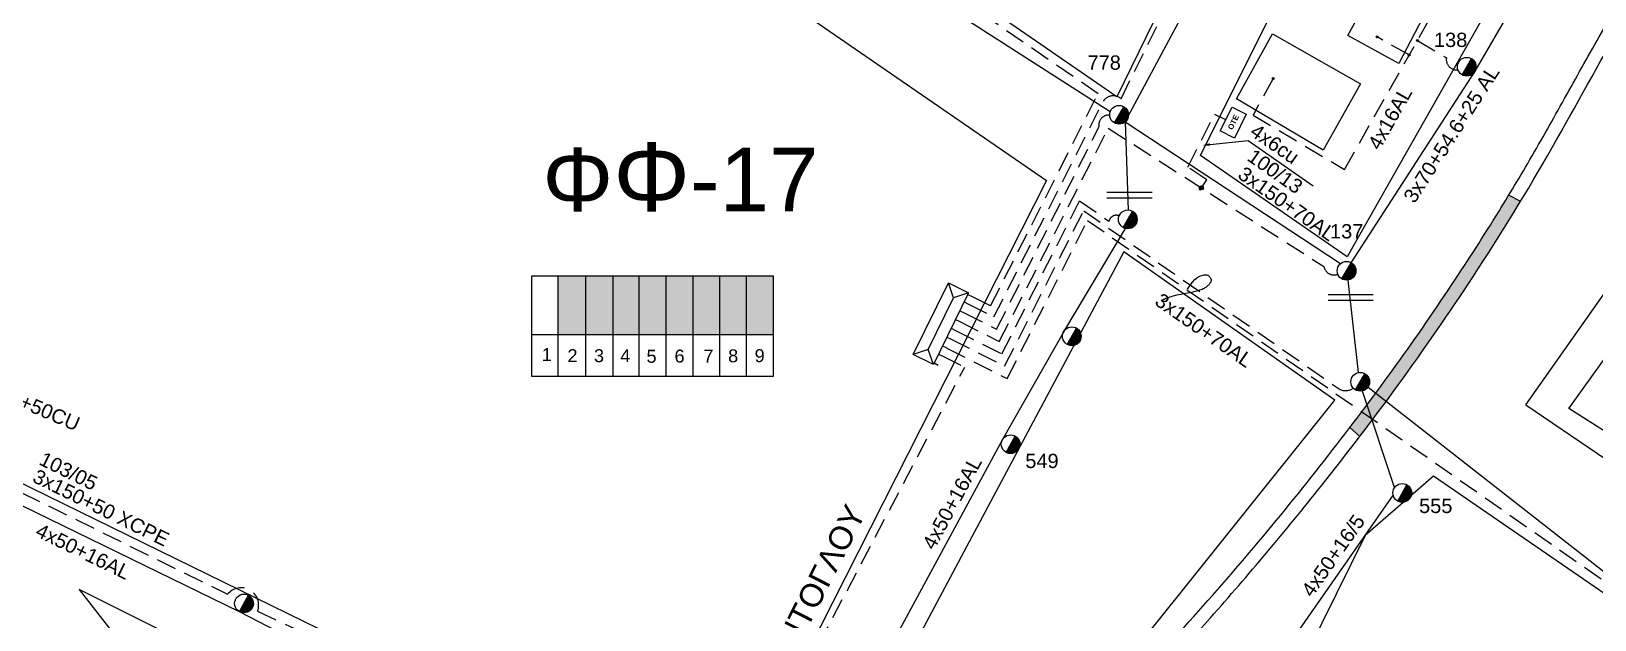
# Model space of a CAD drawing. Header units: millimetres. Extents: x 1091 to 3521, y 1177 to 2968.
# Drawn here: x 1620.9 to 1817.4, y 2780.3 to 2854.4 of the extents above; entities that cross this region are included whole.
import ezdxf
from ezdxf import colors
from ezdxf.entities.mleader import LeaderData, LeaderLine
from ezdxf.enums import TextEntityAlignment as Align
from ezdxf.math import Vec2, Vec3

# ---------------------------------------------------------------- set-up
doc = ezdxf.new("R2010")
doc.units = ezdxf.units.MM
doc.linetypes.add('DASHED', pattern=[19.05, 12.7, -6.35])
for name, color, linetype, lineweight in [('3x150+50+CPE', 7, 'DASHED', 30), ('4x50+16', 7, 'Continuous', 30), ('4x50+16_5', 7, 'Continuous', 30), ('Άγνωστα', 7, 'Continuous', 30), ('Γυμνά εναέρια ΧΤ και ΦΟΠ (3Φ)   4x50+16AL', 7, 'Continuous', 30), ('Καλώδια ΧΤ   3x150+70AL', 7, 'DASHED', 30), ('Καλώδια ΧΤ   3x150AL+50CU', 7, 'DASHED', 30), ('Συνεστραμμένα ΧΤ   3x70+54.6+25 AL', 7, 'SYN_LINE', 30), ('Υπόγεια Καλώδια Δικτύου ΧΤ   .04', 7, 'DASHED', 30), ('Υπόγεια καλώδια Παροχών ΧΤ   4x16AL', 7, 'DASHED', 30), ('Υπόγεια καλώδια Παροχών ΧΤ   4x50AL', 7, 'DASHED', 30), ('Υπόγεια καλώδια Παροχών ΧΤ   4x6', 7, 'DASHED', 30)]:
    doc.layers.add(name, color=color, linetype=linetype, lineweight=lineweight)
for name, color, linetype in [('Pillar OTE', 7, 'Continuous'), ('TEXT ΚΑΛΩΔΙΩΝ', 7, 'Continuous'), ('ΑΓΝΩΣΤΟ ΕΝΑΕΡΙΟ ΚΑΛΩΔΙΟ', 7, 'Continuous'), ('Στύλος ΦΜ', 7, 'Continuous'), ('Στύλος ΦΜ @ 1', 7, 'Continuous'), ('Συνδέσεις', 7, 'Continuous'), ('Τομή', 7, 'Continuous'), ('Υποσταθμός πόλεως', 7, 'Continuous'), ('Υπόβαθρο ΔΕΗ', 7, 'Continuous')]:
    doc.layers.add(name, color=color, linetype=linetype)
doc.styles.add('arial', font='arial.ttf')
doc.styles.get("Standard").update_dxf_attribs({"font": 'arial.ttf', "height": 1.8})
doc.linetypes.add('SYN_LINE', pattern='A,0.5,-0.0001,["/\\/\\/\\/",Standard,S=0.1,R=0,X=0,Y=-0.05],-0.25', length=0.7501)

# ---------------------------------------------------------------- blocks, each defined once
blk = doc.blocks.new('ΥΠΑΡΧΩΝ ΤΣΙΜΕΝΤΕΝΙΟΣ ΣΤΥΛΟΣ')
at = {"layer": 'Στύλος ΦΜ'}
blk.add_hatch(color=7, dxfattribs=at).paths.add_polyline_path([(-1.29, -2.28, 0.574793), (2.62, 0, 0.268822), (1.3, 2.27)])
at = {"layer": 'Στύλος ΦΜ', "color": 7}
blk.add_line((-1.29, -2.28), (1.3, 2.27), dxfattribs=at)
blk.add_circle((0, 0), 2.62, dxfattribs=at)
at = {"layer": 'Στύλος ΦΜ', "flags": 4}
for tag, p in [('ΑΡΙΘΜΟΣ', (-4.68, 8.05)), ('ΤΥΠΟΣ', (-4.91, 3.03))]:
    blk.add_attdef(tag, p, '', height=4, dxfattribs=at)
blk = doc.blocks.new('ΥΠΟΣΤΑΘΜΟΣ ΠΟΛΕΩΣ 9 ΑΝΑΧΩΡΗΣΕΩΝ')
at = {"layer": 'Υποσταθμός πόλεως', "ltscale": 40}
for p, q in [((-9.63, -2.82), (-9.63, -4)), ((-7.12, -2.82), (-7.12, -4)), ((-4.84, -2.82), (-4.84, -4)), ((-2.36, -2.82), (-2.36, -4)), ((0.09, -2.82), (0.09, -4)), ((2.55, -2.82), (2.55, -4)), ((5.02, -2.82), (5.02, -4)), ((7.48, -2.82), (7.48, -4)), ((9.61, -2.82), (9.61, -4))]:
    blk.add_line(p, q, dxfattribs=at)
blk.add_lwpolyline([(-10.02, 2.82), (10.02, 2.82), (10.02, -2.82), (-10.02, -2.82)], close=True, dxfattribs=at)
for points in [[(-7.21, 0), (-10.02, 2.82)], [(-10.02, -2.82), (-7.21, 0)], [(-7.21, 0), (7.21, 0)], [(7.21, 0), (10.02, 2.82)], [(10.02, -2.82), (7.21, 0)]]:
    blk.add_lwpolyline(points, dxfattribs=at)
at = {"layer": 'Υποσταθμός πόλεως', "linetype": 'SYN_LINE', "ltscale": 40, "flags": 1}
for tag, p in [('ΜΕΤΑΣΧΗΜΑΤΙΣΜΟΣ', (10.79, 1.71)), ('ΙΣΧΥΣ', (10.77, -1.08)), ('ΑΡΙΘΜΟΣ', (10.89, -3.8))]:
    blk.add_attdef(tag, p, '', height=1.8, dxfattribs=at)
blk = doc.blocks.new('_ΣΥΝΔΕΣΗ')
at = {"layer": 'Συνδέσεις', "linetype": 'SYN_LINE', "ltscale": 40}
blk.add_hatch(color=256, dxfattribs=at).paths.add_polyline_path([(0.5, -0.01, 1), (-0.5, -0.01, 1)])
at = {"layer": 'Συνδέσεις'}
blk.add_circle((0, -0.01), 0.5, dxfattribs=at)
blk = doc.blocks.new('ΤΟΜΗ')
at = {"layer": 'Τομή', "ltscale": 40}
for p, q in [((11.33, -0.65), (-11.4, -0.65)), ((11.33, -3.42), (-11.4, -3.42))]:
    blk.add_line(p, q, dxfattribs=at)
blk = doc.blocks.new('PILLAR ΟΤΕ')
at = {"layer": 'Pillar OTE', "ltscale": 40}
blk.add_lwpolyline([(-3.31, 2.02), (3.39, 2.02), (3.39, -1.99), (-3.31, -1.99)], close=True, dxfattribs=at)
at = {"layer": 'Pillar OTE', "insert": (-1.81, 0.71), "char_height": 1.3575, "width": 109.961, "attachment_point": 1}
blk.add_mtext('{\\fArial|b1|i0|c161|p34;OTE}', dxfattribs=at)
blk = doc.blocks.new('TSONTA XT1')
at = {"ltscale": 40}
h = blk.add_hatch(color=256, dxfattribs=at)
h.dxf.hatch_style = 1
h.paths.add_polyline_path([(595.96, 2487.66), (597.07, 2488.77), (595.96, 2489.87), (594.85, 2488.77)])
blk.add_lwpolyline([(594.85, 2488.77), (595.96, 2489.87), (597.07, 2488.77), (595.96, 2487.66)], close=True, dxfattribs=at)

msp = doc.modelspace()

# ---------------------------------------------------------------- hatches: boundary and pattern name
at = {"layer": 'Καλώδια ΧΤ   3x150AL+50CU', "linetype": 'DASHED', "lineweight": -3, "ltscale": 0.2}
h = msp.add_hatch(color=1, dxfattribs=at)
h.dxf.hatch_style = 1
h.paths.add_polyline_path([(1690.56, 2823.58), (1687.12, 2823.58), (1687.12, 2816.22), (1690.56, 2816.21)])
h = msp.add_hatch(color=27, dxfattribs=at)
h.dxf.hatch_style = 1
h.paths.add_polyline_path([(1690.56, 2816.21), (1694, 2816.21), (1694, 2823.58), (1690.56, 2823.58)])
h = msp.add_hatch(color=2, dxfattribs=at)
h.dxf.hatch_style = 1
h.paths.add_polyline_path([(1697.29, 2823.58), (1694, 2823.58), (1694, 2816.21), (1697.29, 2816.21)])
h = msp.add_hatch(color=85, dxfattribs=at)
h.dxf.hatch_style = 1
h.paths.add_polyline_path([(1697.29, 2816.21), (1700.68, 2816.2), (1700.68, 2823.57), (1697.29, 2823.58)])
h = msp.add_hatch(color=5, dxfattribs=at)
h.dxf.hatch_style = 1
h.paths.add_polyline_path([(1700.68, 2816.2), (1704.08, 2816.2), (1704.08, 2823.57), (1700.68, 2823.57)])
h = msp.add_hatch(color=173, dxfattribs=at)
h.dxf.hatch_style = 1
h.paths.add_polyline_path([(1704.02, 2816.2), (1707.41, 2816.2), (1707.41, 2823.57), (1704.02, 2823.57)])
h = msp.add_hatch(color=151, dxfattribs=at)
h.dxf.hatch_style = 1
h.paths.add_polyline_path([(1707.35, 2816.2), (1710.75, 2816.2), (1710.75, 2823.57), (1707.35, 2823.57)])
h = msp.add_hatch(color=30, dxfattribs=at)
h.dxf.hatch_style = 1
h.paths.add_polyline_path([(1710.74, 2816.2), (1714.14, 2816.2), (1714.14, 2823.57), (1710.74, 2823.57)])
at = {"layer": 'Υπόβαθρο ΔΕΗ', "lineweight": -3, "ltscale": 0.1}
h = msp.add_hatch(color=256, dxfattribs=at)
h.dxf.hatch_style = 1
edge = h.paths.add_edge_path()
edge.add_spline(control_points=[(1537.41, 2549.21), (1537.63, 2549.51), (1540.34, 2553.11), (1545.72, 2560.4), (1552.44, 2569.92), (1556.97, 2575.9), (1558.76, 2578.25)], knot_values=[260.98887, 260.98887, 260.98887, 260.98887, 262.113706, 274.518577, 288.177921, 297.038871, 297.038871, 297.038871, 297.038871], degree=3, periodic=0)
edge.add_line((1558.76, 2578.25), (1557.49, 2579.35))
edge.add_spline(control_points=[(1557.49, 2579.35), (1557.35, 2579.17), (1557.22, 2578.98), (1555.84, 2577.18), (1554.6, 2575.54), (1552.15, 2572.26), (1550.94, 2570.6), (1547.84, 2566.31), (1545.96, 2563.67), (1542.57, 2558.96), (1541.05, 2556.89), (1538.39, 2553.3), (1537.25, 2551.78), (1536.11, 2550.26)], knot_values=[261.050003, 261.050003, 261.050003, 261.050003, 261.732834, 261.732834, 267.859852, 267.859852, 273.986871, 273.986871, 283.703429, 283.703429, 291.439526, 291.439526, 297.142348, 297.142348, 297.142348, 297.142348], degree=3, periodic=0)
edge.add_line((1536.11, 2550.26), (1537.41, 2549.21))
edge = h.paths.add_edge_path()
edge.add_spline(control_points=[(1580.64, 2606.16), (1581.29, 2606.94), (1584.02, 2610.2), (1589.5, 2616.9), (1594.8, 2622.82), (1597.93, 2626.33), (1598.13, 2626.55)], knot_values=[332.50931, 332.50931, 332.50931, 332.50931, 335.550703, 345.259731, 358.48712, 359.372362, 359.372362, 359.372362, 359.372362], degree=3, periodic=0)
edge.add_spline(control_points=[(1598.13, 2626.55), (1600.08, 2628.74), (1602.02, 2630.93), (1603.98, 2633.1)], knot_values=[359.372362, 359.372362, 359.372362, 359.372362, 368.154974, 368.154974, 368.154974, 368.154974], degree=3, periodic=0)
edge.add_line((1603.98, 2633.1), (1602.91, 2634.4))
edge.add_spline(control_points=[(1602.91, 2634.4), (1602.29, 2633.71), (1601.67, 2633.03), (1599.69, 2630.81), (1598.32, 2629.28), (1596.96, 2627.75)], knot_values=[359.492505, 359.492505, 359.492505, 359.492505, 362.259038, 362.259038, 368.403252, 368.403252, 368.403252, 368.403252], degree=3, periodic=0)
edge.add_spline(control_points=[(1596.96, 2627.75), (1596.88, 2627.65), (1596.79, 2627.56), (1595.26, 2625.84), (1593.81, 2624.22), (1591.22, 2621.29), (1590.07, 2619.99), (1587.8, 2617.36), (1586.68, 2616.03), (1584.05, 2612.87), (1582.54, 2611.04), (1580.5, 2608.59), (1579.97, 2607.95), (1579.44, 2607.32)], knot_values=[332.62243, 332.62243, 332.62243, 332.62243, 333.004816, 333.004816, 339.531417, 339.531417, 344.713491, 344.713491, 349.895565, 349.895565, 357.003007, 357.003007, 359.492505, 359.492505, 359.492505, 359.492505], degree=3, periodic=0)
edge.add_line((1579.44, 2607.32), (1580.64, 2606.16))
edge = h.paths.add_edge_path()
edge.add_spline(control_points=[(1742.07, 2753.73), (1746.92, 2758.08), (1751.74, 2762.46), (1756.36, 2767.04)], knot_values=[551.674484, 551.674484, 551.674484, 551.674484, 571.199355, 571.199355, 571.199355, 571.199355], degree=3, periodic=0)
edge.add_spline(control_points=[(1756.36, 2767.04), (1756.38, 2767.06), (1758.22, 2768.88), (1760.04, 2770.74), (1761.81, 2772.6)], knot_values=[571.199355, 571.199355, 571.199355, 571.199355, 571.281656, 578.987754, 578.987754, 578.987754, 578.987754], degree=3, periodic=0)
edge.add_spline(control_points=[(1761.81, 2772.6), (1762.62, 2773.46), (1763.43, 2774.32), (1764.23, 2775.19)], knot_values=[578.987754, 578.987754, 578.987754, 578.987754, 582.527531, 582.527531, 582.527531, 582.527531], degree=3, periodic=0)
edge.add_line((1764.23, 2775.19), (1763.09, 2776.42))
edge.add_spline(control_points=[(1763.09, 2776.42), (1762.27, 2775.53), (1761.44, 2774.64), (1760.6, 2773.76)], knot_values=[579.000974, 579.000974, 579.000974, 579.000974, 582.663195, 582.663195, 582.663195, 582.663195], degree=3, periodic=0)
edge.add_spline(control_points=[(1760.6, 2773.76), (1760.38, 2773.53), (1760.16, 2773.3), (1757.94, 2770.97), (1755.91, 2768.92), (1753.33, 2766.4), (1752.81, 2765.91), (1752.3, 2765.41)], knot_values=[567.142828, 567.142828, 567.142828, 567.142828, 568.110213, 568.110213, 576.851211, 576.851211, 579.000974, 579.000974, 579.000974, 579.000974], degree=3, periodic=0)
edge.add_spline(control_points=[(1752.3, 2765.41), (1750.2, 2763.4), (1748.07, 2761.42), (1743.24, 2757.01), (1740.52, 2754.58), (1736.77, 2751.21), (1735.72, 2750.27), (1734.68, 2749.33)], knot_values=[543.23113, 543.23113, 543.23113, 543.23113, 552.002269, 552.002269, 562.923172, 562.923172, 567.142828, 567.142828, 567.142828, 567.142828], degree=3, periodic=0)
edge.add_line((1734.68, 2749.33), (1735.72, 2748.03))
edge.add_spline(control_points=[(1735.72, 2748.03), (1737.12, 2749.27), (1739.23, 2751.18), (1741.35, 2753.08), (1742.07, 2753.73)], knot_values=[543.137533, 543.137533, 543.137533, 543.137533, 548.757021, 551.674464, 551.674464, 551.674464, 551.674464], degree=3, periodic=0)
edge.add_spline(control_points=[(1742.07, 2753.73), (1742.07, 2753.73), (1742.07, 2753.73), (1742.07, 2753.73)], knot_values=[551.674464, 551.674464, 551.674464, 551.674464, 551.674484, 551.674484, 551.674484, 551.674484], degree=3, periodic=0)
edge = h.paths.add_edge_path()
edge.add_spline(control_points=[(1797.62, 2816.77), (1799.16, 2819.01), (1802.26, 2823.61), (1805.23, 2828.29), (1806.72, 2830.69)], knot_values=[635.891223, 635.891223, 635.891223, 635.891223, 644.044754, 652.524779, 652.524779, 652.524779, 652.524779], degree=3, periodic=0)
edge.add_spline(control_points=[(1806.72, 2830.69), (1806.74, 2830.72), (1806.75, 2830.75), (1806.77, 2830.78)], knot_values=[652.524779, 652.524779, 652.524779, 652.524779, 652.626047, 652.626047, 652.626047, 652.626047], degree=3, periodic=0)
edge.add_spline(control_points=[(1806.77, 2830.78), (1807.22, 2831.5), (1807.66, 2832.23), (1808.1, 2832.96)], knot_values=[652.626047, 652.626047, 652.626047, 652.626047, 655.179142, 655.179142, 655.179142, 655.179142], degree=3, periodic=0)
edge.add_line((1808.1, 2832.96), (1806.62, 2833.74))
edge.add_spline(control_points=[(1806.62, 2833.74), (1806.22, 2833.07), (1805.81, 2832.4), (1805.4, 2831.74)], knot_values=[652.722274, 652.722274, 652.722274, 652.722274, 655.080982, 655.080982, 655.080982, 655.080982], degree=3, periodic=0)
edge.add_spline(control_points=[(1805.35, 2831.66), (1803.45, 2828.56), (1801.49, 2825.51), (1798.41, 2820.89), (1797.33, 2819.3), (1796.25, 2817.72)], knot_values=[635.895337, 635.895337, 635.895337, 635.895337, 646.850294, 646.850294, 652.628958, 652.628958, 652.628958, 652.628958], degree=3, periodic=0)
edge.add_spline(control_points=[(1796.25, 2817.72), (1793.91, 2814.34), (1791.51, 2811), (1789.05, 2807.7)], knot_values=[623.496411, 623.496411, 623.496411, 623.496411, 635.895317, 635.895317, 635.895317, 635.895317], degree=3, periodic=0)
edge.add_spline(control_points=[(1789.05, 2807.7), (1788.25, 2806.62), (1787.44, 2805.55), (1786.63, 2804.49)], knot_values=[619.46154, 619.46154, 619.46154, 619.46154, 623.496411, 623.496411, 623.496411, 623.496411], degree=3, periodic=0)
edge.add_line((1786.63, 2804.49), (1787.88, 2803.37))
edge.add_spline(control_points=[(1787.88, 2803.37), (1788.7, 2804.45), (1789.52, 2805.54), (1790.33, 2806.63)], knot_values=[619.321416, 619.321416, 619.321416, 619.321416, 623.404559, 623.404559, 623.404559, 623.404559], degree=3, periodic=0)
edge.add_spline(control_points=[(1790.33, 2806.63), (1791.15, 2807.72), (1793.62, 2811.08), (1796.03, 2814.47), (1797.62, 2816.77)], knot_values=[623.404559, 623.404559, 623.404559, 623.404559, 627.502698, 635.891223, 635.891223, 635.891223, 635.891223], degree=3, periodic=0)

# ---------------------------------------------------------------- linework, layer by layer
at = {"layer": '3x150+50+CPE', "color": 7, "lineweight": -3, "ltscale": 0.2}
msp.add_lwpolyline([(1602.99, 2807.12), (1605.23, 2806.11), (1604.92, 2803.51), (1608.16, 2801.91, -0.552409), (1612.76, 2799.71), (1645.54, 2783.53, -0.859836), (1649.3, 2781.39), (1667.22, 2773.09, -0.431826), (1675.42, 2768.66, 4.775184)], format="xyb", dxfattribs=at)
at = {"layer": '4x50+16', "color": 2, "lineweight": -3, "ltscale": 0.1}
msp.add_lwpolyline([(1756.51, 2844.23), (1723.25, 2865.55)], dxfattribs=at)
at = {"layer": '4x50+16_5', "color": 27, "lineweight": -3, "ltscale": 0.1}
msp.add_lwpolyline([(1792.07, 2796.06), (1778.74, 2776.93), (1766.31, 2751.31), (1752.01, 2722.12)], dxfattribs=at)
at = {"layer": 'Pillar OTE', "lineweight": -3, "ltscale": 40}
for points in [[(1683.79, 2810.94), (1683.79, 2823.58), (1714.12, 2823.57), (1714.12, 2810.91), (1683.79, 2810.94)], [(1687.12, 2810.93), (1687.12, 2823.58)], [(1690.56, 2810.93), (1690.56, 2823.58)], [(1694, 2810.93), (1694, 2823.58)], [(1697.29, 2810.92), (1697.29, 2823.58)], [(1700.68, 2810.92), (1700.68, 2823.57)], [(1704.08, 2810.92), (1704.08, 2823.57)], [(1707.41, 2810.91), (1707.41, 2823.57)], [(1710.8, 2810.91), (1710.8, 2823.57)], [(1683.79, 2816.22), (1714.12, 2816.19)]]:
    msp.add_lwpolyline(points, dxfattribs=at)
at = {"layer": 'Άγνωστα', "lineweight": -3}
msp.add_lwpolyline([(1766.21, 2821.89), (1766.54, 2822.41), (1766.85, 2822.81), (1767.14, 2823.12), (1767.4, 2823.34), (1767.64, 2823.49), (1767.85, 2823.59), (1768.04, 2823.65), (1768.2, 2823.68), (1768.34, 2823.7), (1768.46, 2823.71), (1768.56, 2823.71), (1768.65, 2823.7), (1768.72, 2823.69), (1768.78, 2823.66), (1768.83, 2823.63), (1768.89, 2823.58), (1768.94, 2823.54), (1768.99, 2823.48), (1769.04, 2823.42), (1769.09, 2823.36), (1769.13, 2823.29), (1769.16, 2823.23), (1769.18, 2823.16), (1769.19, 2823.09), (1769.2, 2823.01), (1769.19, 2822.94), (1769.17, 2822.87), (1769.14, 2822.8), (1769.1, 2822.73), (1769.05, 2822.65), (1769, 2822.58), (1768.93, 2822.51), (1768.87, 2822.43), (1768.79, 2822.36), (1768.71, 2822.29), (1768.62, 2822.22), (1768.52, 2822.14), (1768.42, 2822.08), (1768.3, 2822.01), (1768.18, 2821.94), (1768.05, 2821.88), (1767.9, 2821.82), (1767.75, 2821.77), (1767.58, 2821.71), (1767.4, 2821.66), (1767.2, 2821.61), (1766.98, 2821.56), (1766.75, 2821.51), (1766.5, 2821.46), (1766.24, 2821.41), (1765.96, 2821.36), (1765.68, 2821.31), (1765.4, 2821.25), (1765.13, 2821.2), (1764.86, 2821.14), (1764.61, 2821.08), (1764.38, 2821.02), (1764.16, 2820.96), (1763.97, 2820.89), (1763.79, 2820.83), (1763.64, 2820.77), (1763.5, 2820.72), (1763.39, 2820.67), (1763.29, 2820.62), (1763.22, 2820.59), (1763.16, 2820.57), (1763.12, 2820.55), (1763.09, 2820.54), (1763.07, 2820.53), (1763.06, 2820.52), (1763.06, 2820.52), (1763.06, 2820.52), (1763.06, 2820.52), (1763.06, 2820.52), (1763.06, 2820.52), (1763.06, 2820.52), (1763.06, 2820.52), (1763.06, 2820.52), (1763.06, 2820.52), (1763.06, 2820.52)], dxfattribs=at)
at = {"layer": 'ΑΓΝΩΣΤΟ ΕΝΑΕΡΙΟ ΚΑΛΩΔΙΟ', "color": 2, "lineweight": -3, "ltscale": 0.1}
for points in [[(1758.4, 2842.95), (1758.76, 2831.86)], [(1758.4, 2842.95), (1785.46, 2825.12)]]:
    msp.add_lwpolyline(points, dxfattribs=at)
at = {"layer": 'ΑΓΝΩΣΤΟ ΕΝΑΕΡΙΟ ΚΑΛΩΔΙΟ', "color": 27, "lineweight": -3, "ltscale": 0.1}
for points in [[(1786.39, 2823.06), (1787.68, 2811.41)], [(1788.2, 2809.11), (1792.23, 2796.9)], [(1788.92, 2809.6), (1829.55, 2777.81)]]:
    msp.add_lwpolyline(points, dxfattribs=at)
at = {"layer": 'Γυμνά εναέρια ΧΤ και ΦΟΠ (3Φ)   4x50+16AL', "color": 2, "lineweight": -3, "ltscale": 0.1}
msp.add_lwpolyline([(1758.4, 2842.95), (1770.91, 2866.37), (1782.23, 2889.22), (1792.3, 2912.76)], dxfattribs=at)
at = {"layer": 'Γυμνά εναέρια ΧΤ και ΦΟΠ (3Φ)   4x50+16AL', "color": 1, "lineweight": -3, "ltscale": 0.1}
msp.add_lwpolyline([(1708.07, 2747.12), (1728.72, 2776.65), (1742.99, 2803.03), (1750.79, 2816.77), (1758.43, 2829.54)], dxfattribs=at)
at = {"layer": 'Γυμνά εναέρια ΧΤ και ΦΟΠ (3Φ)   4x50+16AL', "color": 173, "lineweight": -3, "ltscale": 0.1}
msp.add_lwpolyline([(1593.19, 2808.81), (1609.48, 2799.64), (1647.01, 2781.36), (1669.74, 2769.59), (1706.71, 2746.99)], dxfattribs=at)
at = {"layer": 'Καλώδια ΧΤ   3x150+70AL', "color": 85, "lineweight": -3, "ltscale": 0.2}
msp.add_lwpolyline([(1742.56, 2815.31), (1756.27, 2842.16), (1783.38, 2824.75, 0.470047), (1785.12, 2823.79)], format="xyb", dxfattribs=at)
at = {"layer": 'Καλώδια ΧΤ   3x150+70AL', "color": 27, "lineweight": -3, "ltscale": 0.2}
for points in [[(1743.23, 2812.22), (1753.18, 2831.78)], [(1753.18, 2831.78), (1785.43, 2809.27)], [(1736.51, 2815.63), (1743.23, 2812.22)]]:
    msp.add_lwpolyline(points, dxfattribs=at)
at = {"layer": 'Καλώδια ΧΤ   3x150+70AL', "color": 5, "lineweight": -3, "ltscale": 0.2}
for points in [[(1743.56, 2810.66), (1753.65, 2830.56)], [(1735.96, 2814.51), (1743.56, 2810.66)]]:
    msp.add_lwpolyline(points, dxfattribs=at)
msp.add_lwpolyline([(1753.65, 2830.56), (1828.1, 2778.6, 0.708396), (1829.06, 2777.14, -13.853766)], format="xyb", dxfattribs=at)
at = {"layer": 'Καλώδια ΧΤ   3x150+70AL', "color": 85, "lineweight": -3, "ltscale": 0.2}
msp.add_lwpolyline([(1737.59, 2817.83), (1742.56, 2815.31)], dxfattribs=at)
at = {"layer": 'Καλώδια ΧΤ   3x150+70AL', "color": 27, "lineweight": -3, "ltscale": 0.2}
msp.add_arc((1786.08, 2810.96), 1.81, 248.8271, 303.6822, dxfattribs=at)
at = {"layer": 'Καλώδια ΧΤ   3x150AL+50CU', "color": 151, "lineweight": -3, "ltscale": 0.2}
msp.add_lwpolyline([(1741.89, 2818.41), (1755.55, 2845.4, -0.493597), (1757.87, 2845.86), (1767.69, 2865.74, -0.30253), (1769.67, 2869.83), (1779.04, 2888.94, -0.386879), (1780.75, 2892.32), (1790.51, 2912.11, -0.540867), (1791.54, 2913.82)], format="xyb", dxfattribs=at)
at = {"layer": 'Καλώδια ΧΤ   3x150AL+50CU', "color": 30, "lineweight": -3, "ltscale": 0.2}
for points in [[(1754.98, 2846.49), (1726.66, 2866.03)], [(1741.47, 2819.82), (1754.98, 2846.49)], [(1739.15, 2820.99), (1741.47, 2819.82)]]:
    msp.add_lwpolyline(points, dxfattribs=at)
at = {"layer": 'Καλώδια ΧΤ   3x150AL+50CU', "color": 2, "lineweight": -3, "ltscale": 0.2}
msp.add_lwpolyline([(1742.22, 2816.86), (1755.11, 2842.35, -0.529908), (1756.45, 2843.78)], format="xyb", dxfattribs=at)
at = {"layer": 'Καλώδια ΧΤ   3x150AL+50CU', "color": 1, "lineweight": -3, "ltscale": 0.2}
for points in [[(1742.89, 2813.76), (1752.65, 2833.03)], [(1752.65, 2833.03), (1756.35, 2830.46)], [(1737.05, 2816.72), (1742.89, 2813.76)]]:
    msp.add_lwpolyline(points, dxfattribs=at)
at = {"layer": 'Καλώδια ΧΤ   3x150AL+50CU', "color": 2, "lineweight": -3, "ltscale": 0.2}
msp.add_lwpolyline([(1738.14, 2818.93), (1742.22, 2816.86)], dxfattribs=at)
at = {"layer": 'Καλώδια ΧΤ   3x150AL+50CU', "color": 151, "lineweight": -3, "ltscale": 0.2}
msp.add_lwpolyline([(1738.68, 2820.04), (1741.89, 2818.41)], dxfattribs=at)
at = {"layer": 'Καλώδια ΧΤ   3x150AL+50CU', "color": 173, "lineweight": -3, "ltscale": 0.2}
msp.add_lwpolyline([(1735.45, 2813.49), (1738.21, 2812.09)], dxfattribs=at)
msp.add_lwpolyline([(1671.38, 2771.14, -0.641866), (1672.96, 2769.77), (1707.87, 2753.44), (1718.23, 2773.68, -0.456726), (1719.87, 2777.24), (1738.21, 2812.09)], format="xyb", dxfattribs=at)
at = {"layer": 'Καλώδια ΧΤ   3x150AL+50CU', "color": 1, "lineweight": -3, "ltscale": 0.2}
msp.add_arc((1757.29, 2830.24), 0.967, 69.121, 166.9378, dxfattribs=at)
at = {"layer": 'Συνεστραμμένα ΧΤ   3x70+54.6+25 AL', "color": 85, "lineweight": -3, "ltscale": 15}
msp.add_lwpolyline([(1786.81, 2825.24), (1802.38, 2849.35), (1818.86, 2877.68)], dxfattribs=at)
at = {"layer": 'Υπόβαθρο ΔΕΗ', "lineweight": -3, "ltscale": 0.1}
for points in [[(1726.26, 2867.57), (1753.56, 2928.25), (1790.36, 2913.71), (1757.33, 2846.12), (1726.26, 2867.57)], [(1808.76, 2807.36), (1838.09, 2849.01), (1937.61, 2782.52)], [(1806.62, 2833.74), (1808.1, 2832.96)], [(1808.76, 2807.36), (1909.43, 2738.96)], [(1786.63, 2804.49), (1787.88, 2803.37)]]:
    msp.add_lwpolyline(points, dxfattribs=at)
for points in [[(1594.73, 2809.66), (1598.51, 2872.21), (1634.27, 2914.27), (1748.5, 2835.58), (1707.42, 2754.48)], [(1767.86, 2838.71), (1790.02, 2883.16), (1810.68, 2869.03), (1786.29, 2825.99)], [(1792.8, 2850.3), (1786.4, 2853.83), (1797.22, 2873.51), (1803.15, 2870.18)], [(1776.93, 2854.04), (1787.99, 2847.75), (1783.28, 2839.38), (1772.4, 2845.85)], [(1814.18, 2806.92), (1841.17, 2844.48), (1845.99, 2841.09), (1819.31, 2803.64)], [(1726.4, 2744.19), (1757.35, 2773.69), (1784.73, 2807.96), (1758.22, 2826.62), (1716.96, 2749.18)], [(1626.87, 2784.12), (1663.93, 2736.45), (1689.47, 2749.21), (1689.73, 2752.74)]]:
    msp.add_lwpolyline(points, close=True, dxfattribs=at)
msp.add_lwpolyline([(1796.36, 2733.19), (1822.1, 2781.26), (1797.16, 2798.39), (1788.55, 2790.93), (1757.71, 2728.51), (1764.02, 2725.5, -0.208352), (1796.36, 2733.19, 31.866495)], format="xyb", dxfattribs=at)
msp.add_open_spline([(1335.62, 2395.81), (1336.34, 2395.82), (1337.06, 2395.82), (1339.21, 2395.84), (1340.64, 2395.87), (1343.27, 2395.99), (1344.48, 2396.09), (1346.9, 2396.36), (1348.11, 2396.54), (1351.72, 2397.19), (1354.12, 2397.77), (1358.13, 2398.94), (1359.76, 2399.47), (1362.99, 2400.61), (1364.6, 2401.22), (1367.63, 2402.41), (1369.06, 2402.97), (1371.9, 2404.12), (1373.31, 2404.7), (1376.69, 2406.13), (1378.64, 2407), (1382.85, 2408.99), (1385.09, 2410.14), (1389.15, 2412.33), (1390.97, 2413.35), (1394.59, 2415.42), (1396.39, 2416.48), (1400.22, 2418.81), (1402.25, 2420.1), (1406.26, 2422.75), (1408.24, 2424.12), (1413.14, 2427.59), (1416.05, 2429.72), (1420.99, 2433.36), (1423.02, 2434.88), (1427.09, 2437.9), (1429.12, 2439.41), (1434.15, 2443.21), (1437.14, 2445.51), (1444.06, 2451.04), (1447.96, 2454.32), (1453.69, 2459.41), (1455.6, 2461.15), (1459.36, 2464.68), (1461.23, 2466.47), (1464.92, 2470.03), (1466.74, 2471.79), (1470.4, 2475.3), (1472.23, 2477.04), (1477.73, 2482.27), (1481.39, 2485.75), (1488.55, 2492.85), (1492.05, 2496.47), (1496.91, 2501.86), (1498.38, 2503.55), (1501.26, 2506.97), (1502.68, 2508.7), (1505.81, 2512.59), (1507.52, 2514.75), (1510.54, 2518.5), (1511.83, 2520.09), (1514.44, 2523.25), (1515.75, 2524.82), (1519.68, 2529.52), (1522.3, 2532.64), (1527.41, 2538.95), (1529.93, 2542.15), (1534.8, 2548.51), (1537.17, 2551.66), (1541.05, 2556.89), (1542.57, 2558.96), (1545.96, 2563.67), (1547.84, 2566.31), (1550.94, 2570.6), (1552.15, 2572.26), (1554.6, 2575.54), (1555.84, 2577.18), (1558.42, 2580.57), (1559.76, 2582.33), (1562.59, 2586.05), (1564.07, 2588.03), (1567.05, 2591.99), (1568.55, 2593.97), (1571.26, 2597.43), (1572.46, 2598.92), (1574.88, 2601.87), (1576.1, 2603.33), (1578.56, 2606.27), (1579.8, 2607.75), (1582.54, 2611.04), (1584.05, 2612.87), (1586.68, 2616.03), (1587.8, 2617.36), (1590.07, 2619.99), (1591.22, 2621.29), (1593.81, 2624.22), (1595.26, 2625.84), (1598.15, 2629.09), (1599.6, 2630.72), (1603.17, 2634.7), (1605.3, 2637.05), (1609.65, 2641.68), (1611.86, 2643.97), (1616.26, 2648.34), (1618.44, 2650.44), (1622.85, 2654.49), (1625.07, 2656.45), (1629.56, 2660.29), (1631.83, 2662.18), (1635.63, 2665.38), (1637.18, 2666.68), (1641.77, 2670.66), (1644.77, 2673.39), (1649.56, 2677.8), (1651.36, 2679.46), (1654.94, 2682.79), (1656.73, 2684.46), (1660.28, 2687.82), (1662.05, 2689.52), (1665.18, 2692.45), (1666.52, 2693.69), (1669.26, 2696.12), (1670.64, 2697.32), (1674.84, 2700.86), (1677.68, 2703.15), (1683.03, 2707.36), (1685.53, 2709.3), (1693, 2715.11), (1697.95, 2719.01), (1705.34, 2724.87), (1707.79, 2726.82), (1712.69, 2730.71), (1715.12, 2732.67), (1719.85, 2736.52), (1722.14, 2738.41), (1728.94, 2744.18), (1733.37, 2748.16), (1740.52, 2754.58), (1743.24, 2757.01), (1748.6, 2761.91), (1751.25, 2764.38), (1755.91, 2768.92), (1757.94, 2770.97), (1761.94, 2775.16), (1763.91, 2777.29), (1769.01, 2782.94), (1772.1, 2786.49), (1778.15, 2793.7), (1781.11, 2797.36), (1789.42, 2808.02), (1794.6, 2815.15), (1801.5, 2825.53), (1803.47, 2828.61), (1806.9, 2834.17), (1808.38, 2836.64), (1811.3, 2841.69), (1812.73, 2844.27), (1815.62, 2849.45), (1817.06, 2852.05), (1819.5, 2856.28), (1820.48, 2857.91), (1822.45, 2861.14), (1823.46, 2862.74), (1826.07, 2866.84), (1827.69, 2869.31), (1830.94, 2874.25), (1832.57, 2876.71), (1836.34, 2882.38), (1838.47, 2885.59), (1842.73, 2892.02), (1844.86, 2895.24), (1848.41, 2900.62), (1849.83, 2902.78), (1852.69, 2907.1), (1854.13, 2909.26), (1856.89, 2913.28), (1858.2, 2915.14), (1860.9, 2918.81), (1862.29, 2920.62), (1865.12, 2924.19), (1866.55, 2925.94), (1869.38, 2929.37), (1870.77, 2931.03), (1873.55, 2934.37), (1874.93, 2936.04), (1879.14, 2941.04), (1882.01, 2944.34), (1886.07, 2948.6), (1887.12, 2949.67), (1889.25, 2951.77), (1890.32, 2952.8), (1891.48, 2953.92), (1891.56, 2954), (1891.65, 2954.08)], degree=3, knots=[0, 0, 0, 0, 2.166148, 2.166148, 6.498445, 6.498445, 10.265763, 10.265763, 14.03308, 14.03308, 21.567715, 21.567715, 26.783111, 26.783111, 31.998507, 31.998507, 36.609107, 36.609107, 41.219706, 41.219706, 47.702734, 47.702734, 55.361699, 55.361699, 61.656862, 61.656862, 67.952024, 67.952024, 75.225312, 75.225312, 82.498599, 82.498599, 93.336109, 93.336109, 100.938237, 100.938237, 108.540365, 108.540365, 119.906013, 119.906013, 135.262764, 135.262764, 143.046265, 143.046265, 150.829766, 150.829766, 158.421213, 158.421213, 166.01266, 166.01266, 181.195553, 181.195553, 196.378447, 196.378447, 203.139727, 203.139727, 209.901007, 209.901007, 218.17125, 218.17125, 224.294478, 224.294478, 230.417706, 230.417706, 242.664163, 242.664163, 254.910619, 254.910619, 266.752825, 266.752825, 274.488922, 274.488922, 284.205481, 284.205481, 290.332499, 290.332499, 296.459518, 296.459518, 303.102773, 303.102773, 310.521928, 310.521928, 317.941082, 317.941082, 323.632036, 323.632036, 329.322989, 329.322989, 335.111928, 335.111928, 342.21937, 342.21937, 347.401444, 347.401444, 352.583519, 352.583519, 359.110119, 359.110119, 365.636719, 365.636719, 375.115877, 375.115877, 384.595036, 384.595036, 393.595586, 393.595586, 402.417975, 402.417975, 411.240365, 411.240365, 417.351182, 417.351182, 429.572817, 429.572817, 436.920313, 436.920313, 444.267808, 444.267808, 451.615303, 451.615303, 457.062825, 457.062825, 462.510346, 462.510346, 473.405389, 473.405389, 482.870876, 482.870876, 501.801851, 501.801851, 511.190138, 511.190138, 520.578425, 520.578425, 529.535879, 529.535879, 547.450786, 547.450786, 558.371689, 558.371689, 569.292592, 569.292592, 578.03359, 578.03359, 586.774588, 586.774588, 600.952588, 600.952588, 615.130587, 615.130587, 641.674, 641.674, 652.706754, 652.706754, 661.38308, 661.38308, 670.280364, 670.280364, 679.177647, 679.177647, 684.825847, 684.825847, 690.474048, 690.474048, 699.322624, 699.322624, 708.1712, 708.1712, 719.749064, 719.749064, 731.326928, 731.326928, 739.082483, 739.082483, 746.838037, 746.838037, 753.616582, 753.616582, 760.393168, 760.393168, 767.169755, 767.169755, 773.671582, 773.671582, 780.173409, 780.173409, 793.177063, 793.177063, 797.627508, 797.627508, 802.077954, 802.077954, 802.435638, 802.435638, 802.435638, 802.435638], dxfattribs=at)
msp.add_spline([(1335.62, 2394.14), (1344.53, 2394.43), (1360.48, 2397.96), (1368.34, 2400.9), (1382.02, 2406.76), (1392.47, 2412.29), (1404.4, 2419.53), (1414.47, 2426.51), (1424.18, 2433.66), (1440.74, 2446.25), (1456.58, 2459.8), (1469.4, 2472.03), (1484.71, 2486.71), (1500.03, 2502.92), (1512.41, 2518.15), (1525.7, 2534.19), (1538.08, 2550.11), (1545.44, 2560.09), (1553.43, 2571.17), (1563.13, 2584.01), (1572.27, 2596), (1582.59, 2608.49), (1588.81, 2615.95), (1597.54, 2625.89), (1607.98, 2637.46), (1622.14, 2651.57), (1629.32, 2657.89), (1640, 2666.91), (1650.61, 2676.5), (1659.43, 2684.72), (1668.7, 2693.39), (1689.74, 2710.46), (1708.26, 2725.06), (1725.86, 2739.38), (1739.9, 2751.78), (1756.42, 2767.09), (1769.1, 2780.57), (1783, 2797.11), (1792.76, 2809.93), (1802.17, 2823.54), (1812.07, 2839.71), (1821.05, 2855.6), (1829.39, 2868.85), (1841, 2886.39), (1851.12, 2901.71), (1861.81, 2917.22), (1872.99, 2931.09), (1887.34, 2947.5), (1892.81, 2952.88)], degree=3, dxfattribs=at)
at = {"layer": 'Υπόγεια Καλώδια Δικτύου ΧΤ   .04', "color": 85, "lineweight": -3, "ltscale": 0.2}
msp.add_lwpolyline([(1794.1, 2851.37), (1790.06, 2853.64)], dxfattribs=at)
at = {"layer": 'Υπόγεια καλώδια Παροχών ΧΤ   4x16AL', "color": 85, "lineweight": -3, "ltscale": 0.2}
msp.add_lwpolyline([(1777.01, 2848.42), (1774.47, 2843.81), (1785.96, 2836.97), (1802.84, 2866.82), (1797.69, 2869.65)], dxfattribs=at)
msp.add_lwpolyline([(1795.13, 2853.17), (1798.78, 2851.02, 0.500688), (1800.23, 2849.49, 44.921705)], format="xyb", dxfattribs=at)
at = {"layer": 'Υπόγεια καλώδια Παροχών ΧΤ   4x6', "color": 85, "lineweight": -3, "ltscale": 0.2}
msp.add_lwpolyline([(1767.97, 2834.65), (1768.65, 2835.68), (1766.27, 2837.25), (1769.64, 2843.92), (1771.01, 2843.24)], dxfattribs=at)
msp.add_lwpolyline([(1768.65, 2835.68), (1768.65, 2835.68)], close=True, dxfattribs=at)

# ---------------------------------------------------------------- block references
at = {"layer": 'Pillar OTE', "xscale": 0.4999999999999999, "yscale": 0.4999999999999999, "zscale": 0.4999999999999999, "rotation": 63.50311270294235}
msp.add_blockref('PILLAR ΟΤΕ', (1771.97, 2842.84), dxfattribs=at)
at = {"layer": 'Στύλος ΦΜ @ 1', "lineweight": -3, "ltscale": 40}
ref = msp.add_blockref('ΥΠΑΡΧΩΝ ΤΣΙΜΕΝΤΕΝΙΟΣ ΣΤΥΛΟΣ', (1801.34, 2849.89), dxfattribs=dict(at, xscale=0.4499999999998181, yscale=0.4499999999998181, zscale=0.4499999999998181))
ref.add_attrib('ΤΥΠΟΣ', '138', (1797.21, 2852.37), dxfattribs={"layer": 'Στύλος ΦΜ', "height": 1.8, "flags": 4})
ref = msp.add_blockref('ΥΠΑΡΧΩΝ ΤΣΙΜΕΝΤΕΝΙΟΣ ΣΤΥΛΟΣ', (1757.62, 2843.84), dxfattribs=dict(at, xscale=0.4499999999998181, yscale=0.4499999999998181, zscale=0.4499999999998181))
ref.add_attrib('ΤΥΠΟΣ', '778', (1753.65, 2849.51), dxfattribs={"layer": 'Στύλος ΦΜ', "height": 1.8, "flags": 4})
at = {"layer": 'Στύλος ΦΜ @ 1', "lineweight": -3, "ltscale": 40, "xscale": 0.4499999999998181, "yscale": 0.4499999999998181, "zscale": 0.4499999999998181}
for p in [(1758.72, 2830.69), (1751.68, 2815.99), (1787.94, 2810.26), (1647.6, 2782.38)]:
    msp.add_blockref('ΥΠΑΡΧΩΝ ΤΣΙΜΕΝΤΕΝΙΟΣ ΣΤΥΛΟΣ', p, dxfattribs=at)
at = {"layer": 'Στύλος ΦΜ @ 1', "lineweight": -3, "ltscale": 40}
ref = msp.add_blockref('ΥΠΑΡΧΩΝ ΤΣΙΜΕΝΤΕΝΙΟΣ ΣΤΥΛΟΣ', (1786.22, 2824.22), dxfattribs=dict(at, xscale=0.4499999999998181, yscale=0.4499999999998181, zscale=0.4499999999998181))
ref.add_attrib('ΤΥΠΟΣ', '137', (1784.14, 2828.29), dxfattribs={"layer": 'Στύλος ΦΜ', "height": 1.8, "flags": 4})
ref = msp.add_blockref('ΥΠΑΡΧΩΝ ΤΣΙΜΕΝΤΕΝΙΟΣ ΣΤΥΛΟΣ', (1743.99, 2802.41), dxfattribs=dict(at, xscale=0.4499999999998181, yscale=0.4499999999998181, zscale=0.4499999999998181))
ref.add_attrib('ΤΥΠΟΣ', '549', (1745.83, 2799.41), dxfattribs={"layer": 'Στύλος ΦΜ', "height": 1.8, "flags": 4})
ref = msp.add_blockref('ΥΠΑΡΧΩΝ ΤΣΙΜΕΝΤΕΝΙΟΣ ΣΤΥΛΟΣ', (1793.23, 2796.28), dxfattribs=dict(at, xscale=0.4499999999998181, yscale=0.4499999999998181, zscale=0.4499999999998181))
ref.add_attrib('ΤΥΠΟΣ', '555', (1795.34, 2793.75), dxfattribs={"layer": 'Στύλος ΦΜ', "height": 1.8, "flags": 4})
at = {"layer": 'Συνδέσεις', "lineweight": -3, "xscale": 0.25, "yscale": 0.25, "zscale": 0.25}
for p in [(1790.06, 2853.64), (1795.13, 2853.18), (1794.1, 2851.37), (1777.01, 2848.42)]:
    msp.add_blockref('_ΣΥΝΔΕΣΗ', p, dxfattribs=at)
at = {"layer": 'Συνδέσεις', "xscale": 0.3075184835441074, "yscale": 0.3075184835441074, "zscale": 0.3075184835441074, "rotation": 327.2931680157148}
msp.add_blockref('TSONTA XT1', (1200.21, 2289.69), dxfattribs=at)
at = {"layer": 'Τομή', "lineweight": -3, "xscale": 0.25, "yscale": 0.25, "zscale": 0.25}
for p in [(1758.95, 2834.22), (1786.75, 2821.34)]:
    msp.add_blockref('ΤΟΜΗ', p, dxfattribs=at)
at = {"layer": 'Υποσταθμός πόλεως', "lineweight": -3, "xscale": 0.4999999999999999, "yscale": 0.4999999999999999, "zscale": 0.4999999999999999, "rotation": 63.75372154890283}
msp.add_blockref('ΥΠΟΣΤΑΘΜΟΣ ΠΟΛΕΩΣ 9 ΑΝΑΧΩΡΗΣΕΩΝ', (1735.23, 2817.57), dxfattribs=at)

# ---------------------------------------------------------------- texts
at = {"lineweight": -3, "ltscale": 30, "char_height": 1.63, "width": 11.2573, "attachment_point": 1}
for s, insert in [('1', (1685.04, 2814.5)), ('2', (1688.27, 2814.36)), ('3', (1691.6, 2814.36)), ('4', (1694.91, 2814.36)), ('5', (1698.21, 2814.28)), ('6', (1701.73, 2814.31)), ('7', (1705.36, 2814.31)), ('8', (1708.47, 2814.34)), ('9', (1711.8, 2814.36))]:
    msp.add_mtext(s, dxfattribs=dict(at, insert=insert))
at = {"lineweight": -3, "ltscale": 40, "insert": (1705.15, 2759.35), "char_height": 2.9, "width": 64.8866, "attachment_point": 1, "rotation": 63.0922, "style": 'arial'}
msp.add_mtext('ΛΑΖ. ΣΑΡΑΝΤΟΓΛΟΥ', dxfattribs=at)
at = {"layer": 'TEXT ΚΑΛΩΔΙΩΝ', "lineweight": -3, "ltscale": 0.1, "style": 'arial'}
for s, rotation, p in [(' 3x70+54.6+25 AL', 57.1268, (1799.21, 2841.12)), (' 4x16AL', 60.5055, (1791.51, 2843.13)), ('3x150+70AL', 325, (1778.73, 2832.66)), ('3x150+70AL', 325.0856, (1768.3, 2816.74)), (' 3x150AL+50CU', 336.8791, (1618.3, 2808.48)), ('3x150+50 XCPE', 333.7191, (1629.64, 2794.42)), ('4x50+16AL', 61.5951, (1736.62, 2795.04)), ('4x50+16/5', 55.1376, (1784.53, 2788.4)), ('4x50+16AL', 334.0237, (1627.38, 2788.92))]:
    msp.add_text(s, height=1.8, rotation=rotation, dxfattribs=at).set_placement(p, align=Align.MIDDLE_CENTER)
at = {"layer": 'Άγνωστα', "color": 7, "lineweight": -3, "char_height": 1.8, "attachment_point": 1}
for s, insert, rotation in [('100/13', (1774.62, 2839.68), 325), ('103/05', (1622.49, 2801.54), 333.7996)]:
    msp.add_mtext_dynamic_manual_height_columns(s, width=1.8, gutter_width=2.31, heights=[0.0453], dxfattribs=dict(at, insert=insert, rotation=rotation))
at = {"layer": 'Υπόβαθρο ΔΕΗ', "lineweight": -3, "insert": (1685.11, 2840.38), "char_height": 8, "width": 84.6573, "attachment_point": 1}
msp.add_mtext('Φ{\\H1.0833x;Φ}-17', dxfattribs=at)
at = {"layer": 'Υπόγεια καλώδια Παροχών ΧΤ   4x50AL', "color": 7, "ltscale": 0.2, "insert": (1774.97, 2842.85), "char_height": 1.8, "attachment_point": 1, "rotation": 325}
msp.add_mtext_dynamic_manual_height_columns('4x6cu', width=1.8, gutter_width=12.5, heights=[0.118], dxfattribs=at)

# ---------------------------------------------------------------- leaders
at = {"layer": 'Υπόβαθρο ΔΕΗ', "lineweight": -3, "ltscale": 0.1}
ml = msp.add_multileader_mtext('Standard', dxfattribs=at)
ml.set_content('', color=256)
ml.set_leader_properties()
ml.build(insert=Vec2(0, 0))
ml.multileader.update_dxf_attribs({"text_right_attachment_type": 6, "dogleg_length": 0.36, "arrow_head_size": 1})
ctx = ml.context
ctx.base_point, ctx.arrow_head_size, ctx.plane_origin, ctx.plane_x_axis, ctx.plane_y_axis = Vec3(1782.01, 2834.9), 1, Vec3(1768.04, 2840), Vec3(0.819152, -0.573576), Vec3(0.573576, 0.819152)
ctx.right_attachment = 6
notes = []
notes.append((ctx, [(0, (1, 1, 0), (1773.85, 2840.62), (0.819152, -0.573576), 9.96, [(0, [(1768.04, 2840)], 0, [])])]))
ctx.mtext.insert, ctx.mtext.text_direction, ctx.mtext.rotation, ctx.mtext.flow_direction = Vec3(1784.8, 2835.4), Vec3(0.819152, -0.573576), 5.67232, 5
for ctx, leaders in notes:
    for number, flags, end, landing, length, lines in leaders:
        leader = LeaderData()
        leader.index, (leader.has_last_leader_line, leader.has_dogleg_vector, leader.attachment_direction) = number, flags
        leader.last_leader_point, leader.dogleg_vector, leader.dogleg_length = Vec3(end), Vec3(landing), length
        for number, points, colour, breaks in lines:
            line = LeaderLine()
            line.index, line.vertices, line.color, line.breaks = number, Vec3.list(points), colors.encode_raw_color(colour), breaks
            leader.lines.append(line)
        ctx.leaders.append(leader)

doc.saveas('drawing.dxf')
